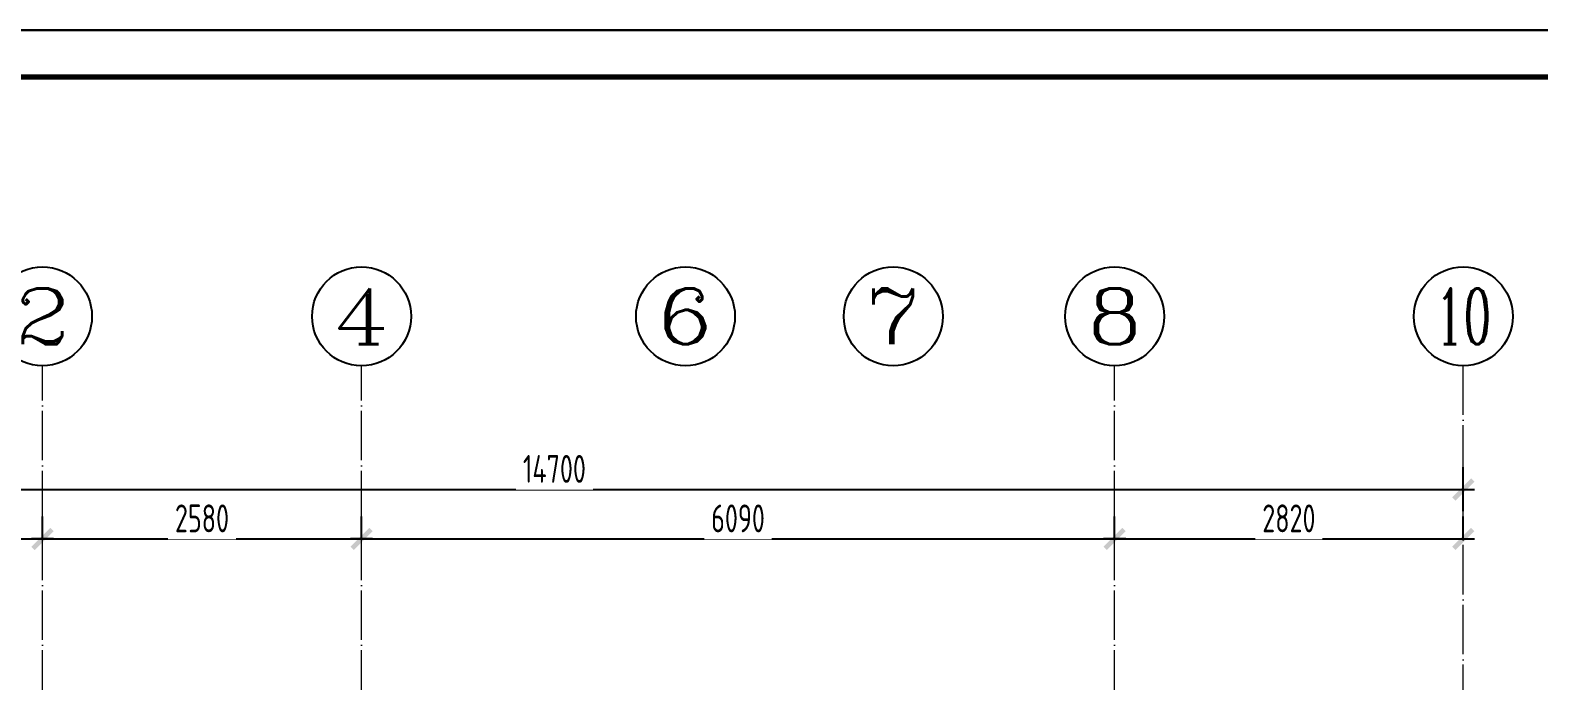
# Model space of a CAD drawing. Header units: inches. Extents: x -50945 to 250244, y -404780 to 18493.
# Drawn here: x 102028 to 114229, y -297662 to -292400 of the extents above; entities that cross this region are included whole.
import ezdxf
from ezdxf.enums import TextEntityAlignment as Align

# ---------------------------------------------------------------- set-up
doc = ezdxf.new("R2010")
doc.units = ezdxf.units.IN
doc.header["$MEASUREMENT"] = 0
doc.linetypes.add('DOTE', pattern=[2.42, 2, -0.2, 0.02, -0.2])
for name, color, linetype in [('15开关布置图-YJ', 2, 'Continuous'), ('AXIS', 1, 'Continuous'), ('AXIS_TEXT', 7, 'Continuous'), ('A图框', 7, 'Continuous'), ('D-ARCHI', 250, 'Continuous'), ('外标注', 50, 'Continuous')]:
    doc.layers.add(name, color=color, linetype=linetype)
doc.styles.add('_TCH_AXIS', font='COMPLEX', dxfattribs={"bigfont": 'GBCBIG'})
doc.styles.add('COMPLEX', font='COMPLEX')
doc.styles.add('HBA-DIMT', font='ARCHS.SHX', dxfattribs={"width": 0.8})
doc.dimstyles.new('HBA_40', dxfattribs={"dimscale": 50, "dimtxt": 2.5, "dimasz": 0.1, "dimexe": 2, "dimexo": 2.5, "dimgap": 0.6, "dimtad": 1, "dimdec": 0, "dimrnd": 5, "dimzin": 0, "dimtxsty": 'HBA-DIMT', "dimblk": 'HBA_DIMENSION_TICK', "dimblk1": 'HBA_DIMENSION_TICK', "dimblk2": 'HBA_DIMENSION_TICK', "dimcen": 0.125, "dimclrd": 44, "dimclre": 44, "dimclrt": 2, "dimadec": 0, "dimazin": 0, "dimtfac": 1, "dimtdec": 0, "dimtix": 1, "dimtmove": 1, "dimatfit": 3, "dimldrblk": 'HBA_Leader_Dot', "dimfxl": 0, "dimtvp": 1, "dimtfill": 1, "dimtolj": 1, "dimtzin": 0, "dimarcsym": 0})

# ---------------------------------------------------------------- blocks, each defined once
blk = doc.blocks.new('HBA_DIMENSION_TICK')
at = {"color": 0, "linetype": 'ByBlock'}
for p, q in [((-10, 0), (0, 0)), ((0, 0), (10, 0))]:
    blk.add_line(p, q, dxfattribs=at)
at = {"color": 50, "linetype": 'ByBlock'}
blk.add_solid([(-10, -7), (-7, -10), (7, 10), (10, 7)], dxfattribs=at)
blk = doc.blocks.new('*D719')
at = {"layer": 'Defpoints', "color": 0, "transparency": 16777216}
for p in [(102128, -296514), (98918, -296739), (102128, -296739)]:
    blk.add_point(p, dxfattribs=at)
at = {"layer": '外标注', "color": 44, "lineweight": -2, "transparency": 16777216}
for p, q in [((98918, -296514), (98918, -296334)), ((102128, -296514), (102128, -296334)), ((98927, -296514), (102119, -296514))]:
    blk.add_line(p, q, dxfattribs=at)
at = {"layer": '外标注', "color": 44, "lineweight": -2, "transparency": 16777216, "xscale": 9, "yscale": 9, "zscale": 9, "rotation": 180}
blk.add_blockref('HBA_DIMENSION_TICK', (98918, -296514), dxfattribs=at)
at = {"layer": '外标注', "color": 44, "lineweight": -2, "transparency": 16777216, "xscale": 9, "yscale": 9, "zscale": 9}
blk.add_blockref('HBA_DIMENSION_TICK', (102128, -296514), dxfattribs=at)
at = {"layer": '外标注', "color": 2, "transparency": 16777216, "insert": (100523, -296348), "char_height": 225, "attachment_point": 5, "style": 'HBA-DIMT', "bg_fill": 3, "box_fill_scale": 1.25, "bg_fill_color": 256, "bg_fill_true_color": 13158600, "bg_fill_transparency": 0}
blk.add_mtext('\\A1;3210', dxfattribs=at)
blk = doc.blocks.new('HBA_Leader_Dot')
at = {"color": 0, "linetype": 'ByBlock'}
blk.add_line((-5, 0), (-10, 0), dxfattribs=at)
at = {"color": 0, "linetype": 'ByBlock', "const_width": 5}
blk.add_lwpolyline([(-2.5, 0, 1), (2.5, 0, 1)], format="xyb", close=True, dxfattribs=at)
blk = doc.blocks.new('*D720')
at = {"layer": 'Defpoints', "color": 0, "transparency": 16777216}
for p in [(104708, -296514), (102128, -296739), (104708, -296739)]:
    blk.add_point(p, dxfattribs=at)
at = {"layer": '外标注', "color": 44, "lineweight": -2, "transparency": 16777216}
for p, q in [((102128, -296514), (102128, -296334)), ((104708, -296514), (104708, -296334)), ((102137, -296514), (104699, -296514))]:
    blk.add_line(p, q, dxfattribs=at)
at = {"layer": '外标注', "color": 44, "lineweight": -2, "transparency": 16777216, "xscale": 9, "yscale": 9, "zscale": 9, "rotation": 180}
blk.add_blockref('HBA_DIMENSION_TICK', (102128, -296514), dxfattribs=at)
at = {"layer": '外标注', "color": 44, "lineweight": -2, "transparency": 16777216, "xscale": 9, "yscale": 9, "zscale": 9}
blk.add_blockref('HBA_DIMENSION_TICK', (104708, -296514), dxfattribs=at)
at = {"layer": '外标注', "color": 2, "transparency": 16777216, "insert": (103418, -296348), "char_height": 225, "attachment_point": 5, "style": 'HBA-DIMT', "bg_fill": 3, "box_fill_scale": 1.25, "bg_fill_color": 256, "bg_fill_true_color": 13158600, "bg_fill_transparency": 0}
blk.add_mtext('\\A1;2580', dxfattribs=at)
blk = doc.blocks.new('*D721')
at = {"layer": 'Defpoints', "color": 0, "transparency": 16777216}
for p in [(110798, -296514), (104708, -296739), (110798, -296739)]:
    blk.add_point(p, dxfattribs=at)
at = {"layer": '外标注', "color": 44, "lineweight": -2, "transparency": 16777216}
for p, q in [((104708, -296514), (104708, -296334)), ((110798, -296514), (110798, -296334)), ((104717, -296514), (110789, -296514))]:
    blk.add_line(p, q, dxfattribs=at)
at = {"layer": '外标注', "color": 44, "lineweight": -2, "transparency": 16777216, "xscale": 9, "yscale": 9, "zscale": 9, "rotation": 180}
blk.add_blockref('HBA_DIMENSION_TICK', (104708, -296514), dxfattribs=at)
at = {"layer": '外标注', "color": 44, "lineweight": -2, "transparency": 16777216, "xscale": 9, "yscale": 9, "zscale": 9}
blk.add_blockref('HBA_DIMENSION_TICK', (110798, -296514), dxfattribs=at)
at = {"layer": '外标注', "color": 2, "transparency": 16777216, "insert": (107753, -296348), "char_height": 225, "attachment_point": 5, "style": 'HBA-DIMT', "bg_fill": 3, "box_fill_scale": 1.25, "bg_fill_color": 256, "bg_fill_true_color": 13158600, "bg_fill_transparency": 0}
blk.add_mtext('\\A1;6090', dxfattribs=at)
blk = doc.blocks.new('*D722')
at = {"layer": 'Defpoints', "color": 0, "transparency": 16777216}
for p in [(113618, -296514), (110798, -296739), (113618, -296739)]:
    blk.add_point(p, dxfattribs=at)
at = {"layer": '外标注', "color": 44, "lineweight": -2, "transparency": 16777216}
for p, q in [((110798, -296514), (110798, -296334)), ((113618, -296514), (113618, -296334)), ((110807, -296514), (113609, -296514))]:
    blk.add_line(p, q, dxfattribs=at)
at = {"layer": '外标注', "color": 44, "lineweight": -2, "transparency": 16777216, "xscale": 9, "yscale": 9, "zscale": 9, "rotation": 180}
blk.add_blockref('HBA_DIMENSION_TICK', (110798, -296514), dxfattribs=at)
at = {"layer": '外标注', "color": 44, "lineweight": -2, "transparency": 16777216, "xscale": 9, "yscale": 9, "zscale": 9}
blk.add_blockref('HBA_DIMENSION_TICK', (113618, -296514), dxfattribs=at)
at = {"layer": '外标注', "color": 2, "transparency": 16777216, "insert": (112208, -296348), "char_height": 225, "attachment_point": 5, "style": 'HBA-DIMT', "bg_fill": 3, "box_fill_scale": 1.25, "bg_fill_color": 256, "bg_fill_true_color": 13158600, "bg_fill_transparency": 0}
blk.add_mtext('\\A1;2820', dxfattribs=at)
blk = doc.blocks.new('*D723')
at = {"layer": 'Defpoints', "color": 0, "transparency": 16777216}
for p in [(113618, -296114), (98918, -296514), (113618, -296514)]:
    blk.add_point(p, dxfattribs=at)
at = {"layer": '外标注', "color": 44, "lineweight": -2, "transparency": 16777216}
for p, q in [((98918, -296289), (98918, -295934)), ((113618, -296289), (113618, -295934)), ((98927, -296114), (113609, -296114))]:
    blk.add_line(p, q, dxfattribs=at)
at = {"layer": '外标注', "color": 44, "lineweight": -2, "transparency": 16777216, "xscale": 9, "yscale": 9, "zscale": 9, "rotation": 180}
blk.add_blockref('HBA_DIMENSION_TICK', (98918, -296114), dxfattribs=at)
at = {"layer": '外标注', "color": 44, "lineweight": -2, "transparency": 16777216, "xscale": 9, "yscale": 9, "zscale": 9}
blk.add_blockref('HBA_DIMENSION_TICK', (113618, -296114), dxfattribs=at)
at = {"layer": '外标注', "color": 2, "transparency": 16777216, "insert": (106268, -295948), "char_height": 225, "attachment_point": 5, "style": 'HBA-DIMT', "bg_fill": 3, "box_fill_scale": 1.25, "bg_fill_color": 256, "bg_fill_true_color": 13158600, "bg_fill_transparency": 0}
blk.add_mtext('\\A1;14700', dxfattribs=at)
blk = doc.blocks.new('_AXISO')
blk.add_circle((0, 0), 0.5)
at = {"layer": 'AXIS_TEXT', "style": 'COMPLEX', "width": 1.041667}
blk.add_attdef('A', text='', height=0.56, dxfattribs=at).set_placement((-0.25, -0.28), (0.25, -0.28), align=Align.FIT)
blk = doc.blocks.new('gegeg')
at = {"layer": 'A图框'}
blk.add_lwpolyline([(162587, -39218), (162587, -60008), (133187, -60008), (133187, -39218)], close=True, dxfattribs=at)
at = {"layer": 'A图框', "const_width": 42}
blk.add_lwpolyline([(133537, -40125), (133537, -39568), (162237, -39568), (162237, -57908)], dxfattribs=at)

msp = doc.modelspace()

# ---------------------------------------------------------------- block references
at = {"layer": '15开关布置图-YJ', "color": 2, "xscale": 1.081091401797356, "yscale": 1.081091401797356, "zscale": 1.081091401797356}
msp.add_blockref('gegeg', (-52664.31, -227526.41), dxfattribs=at)
at = {"layer": 'AXIS'}
ref = msp.add_blockref('_AXISO', (102128.45, -294714.27), dxfattribs=dict(at, xscale=800, yscale=800, zscale=800))
ref.add_attrib('A', '2', dxfattribs={"layer": 'AXIS_TEXT', "height": 452.55, "style": '_TCH_AXIS', "width": 1.5}).set_placement((101902.18, -294940.54), (102354.73, -294940.54), align=Align.FIT)
ref = msp.add_blockref('_AXISO', (104708.45, -294714.27), dxfattribs=dict(at, xscale=800, yscale=800, zscale=800))
ref.add_attrib('A', '4', dxfattribs={"layer": 'AXIS_TEXT', "height": 452.55, "style": '_TCH_AXIS', "width": 1.3125}).set_placement((104482.18, -294940.54), (104934.73, -294940.54), align=Align.FIT)
ref = msp.add_blockref('_AXISO', (107328.15, -294714.27), dxfattribs=dict(at, xscale=800, yscale=800, zscale=800))
ref.add_attrib('A', '6', dxfattribs={"layer": 'AXIS_TEXT', "height": 452.55, "style": '_TCH_AXIS', "width": 1.5}).set_placement((107101.88, -294940.54), (107554.42, -294940.54), align=Align.FIT)
ref = msp.add_blockref('_AXISO', (109008.15, -294714.27), dxfattribs=dict(at, xscale=800, yscale=800, zscale=800))
ref.add_attrib('A', '7', dxfattribs={"layer": 'AXIS_TEXT', "height": 452.55, "style": '_TCH_AXIS', "width": 1.5}).set_placement((108781.88, -294940.54), (109234.42, -294940.54), align=Align.FIT)
ref = msp.add_blockref('_AXISO', (110798.45, -294714.27), dxfattribs=dict(at, xscale=800, yscale=800, zscale=800))
ref.add_attrib('A', '8', dxfattribs={"layer": 'AXIS_TEXT', "height": 452.55, "style": '_TCH_AXIS', "width": 1.5}).set_placement((110572.18, -294940.54), (111024.73, -294940.54), align=Align.FIT)
ref = msp.add_blockref('_AXISO', (113618.45, -294714.27), dxfattribs=dict(at, xscale=800, yscale=800, zscale=800))
ref.add_attrib('A', '10', dxfattribs={"layer": 'AXIS_TEXT', "height": 452.548, "style": '_TCH_AXIS', "width": 0.724138}).set_placement((113392.18, -294940.54), (113844.73, -294940.54), align=Align.FIT)

# ---------------------------------------------------------------- dimensions: what is measured, and where the dimension line sits
at = {"layer": '外标注'}
dim = msp.add_linear_dim(base=(102128.45, -296514.27), p1=(98918.45, -296738.85), p2=(102128.45, -296738.85), dimstyle='HBA_40', override={"dimscale": 90, "dimfxl": 200, "dimfxlon": 1}, dxfattribs=at)
dim.commit()
dim.dimension.update_dxf_attribs({"geometry": '*D719', "text_midpoint": (100523.45, -296347.77)})

# ---------------------------------------------------------------- next in the draw order: dimensions: what is measured, and where the dimension line sits
dim = msp.add_linear_dim(base=(104708.45, -296514.27), p1=(102128.45, -296738.85), p2=(104708.45, -296738.85), dimstyle='HBA_40', override={"dimscale": 90, "dimfxl": 200, "dimfxlon": 1}, dxfattribs=at)
dim.commit()
dim.dimension.update_dxf_attribs({"geometry": '*D720', "text_midpoint": (103418.45, -296347.77)})

# ---------------------------------------------------------------- next in the draw order: dimensions: what is measured, and where the dimension line sits
dim = msp.add_linear_dim(base=(110798.45, -296514.27), p1=(104708.45, -296738.85), p2=(110798.45, -296738.85), dimstyle='HBA_40', override={"dimscale": 90, "dimfxl": 200, "dimfxlon": 1}, dxfattribs=at)
dim.commit()
dim.dimension.update_dxf_attribs({"geometry": '*D721', "text_midpoint": (107753.45, -296347.77)})

# ---------------------------------------------------------------- next in the draw order: dimensions: what is measured, and where the dimension line sits
dim = msp.add_linear_dim(base=(113618.45, -296514.27), p1=(110798.45, -296738.85), p2=(113618.45, -296738.85), dimstyle='HBA_40', override={"dimscale": 90, "dimfxl": 200, "dimfxlon": 1}, dxfattribs=at)
dim.commit()
dim.dimension.update_dxf_attribs({"geometry": '*D722', "text_midpoint": (112208.45, -296347.77)})

# ---------------------------------------------------------------- next in the draw order: dimensions: what is measured, and where the dimension line sits
dim = msp.add_linear_dim(base=(113618.45, -296114.27), p1=(98918.45, -296514.27), p2=(113618.45, -296514.27), dimstyle='HBA_40', override={"dimscale": 90, "dimfxl": 200, "dimfxlon": 1}, dxfattribs=at)
dim.commit()
dim.dimension.update_dxf_attribs({"geometry": '*D723', "text_midpoint": (106268.45, -295947.77)})

# ---------------------------------------------------------------- next in the draw order: linework, layer by layer
at = {"layer": 'D-ARCHI', "color": 251, "linetype": 'DOTE', "lineweight": 5, "ltscale": 200}
for p, q in [((102128.45, -302654.51), (102128.45, -295114.27)), ((104708.45, -302654.51), (104708.45, -295114.27)), ((110798.45, -302654.51), (110798.45, -295114.27)), ((113618.45, -309062.84), (113618.45, -295114.27))]:
    msp.add_line(p, q, dxfattribs=at)

# ---------------------------------------------------------------- next in the draw order: block references
at = {"layer": '15开关布置图-YJ', "color": 2, "xscale": 1.081091401797356, "yscale": 1.081091401797356, "zscale": 1.081091401797356}
msp.add_blockref('gegeg', (-52664.53, -250002.3), dxfattribs=at)

doc.saveas('drawing.dxf')
